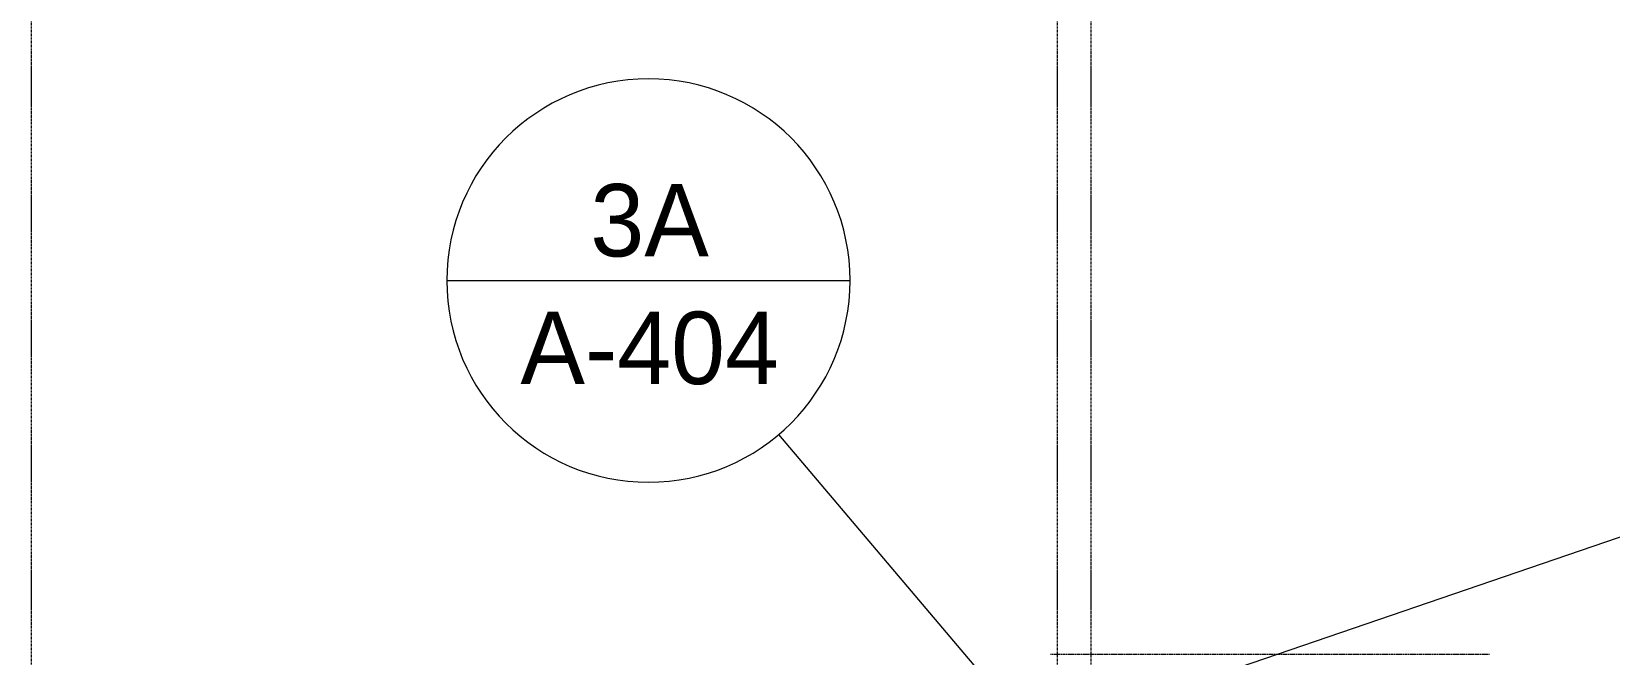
# Model space of a CAD drawing. Header units: inches. Extents: x -23565 to -43, y -324 to 853.
# Drawn here: x -14864.4 to -14488.8, y 272.6 to 420.9 of the extents above; entities that cross this region are included whole.
import ezdxf

# ---------------------------------------------------------------- set-up
doc = ezdxf.new("R2010")
doc.units = ezdxf.units.IN
doc.header["$MEASUREMENT"] = 0
doc.linetypes.add('Dash Dot 3_16_', pattern=[0.3125, 0.1875, -0.0625, 0, -0.0625])
doc.linetypes.add('Grid Line 1_2_', pattern=[0.875, 0.5, -0.125, 0.125, -0.125])
for name, color, linetype, lineweight in [('A-ANNO-IDEN', 131, 'Continuous', 9), ('A-ANNO-SYMB', 150, 'Continuous', 9), ('S-GRID', 1, 'Continuous', 9)]:
    doc.layers.add(name, color=color, linetype=linetype, lineweight=lineweight)
doc.styles.add('Century Gothic', font='GOTHIC.TTF', dxfattribs={"height": 17.245342})

# ---------------------------------------------------------------- blocks, each defined once
blk = doc.blocks.new('Section - Callout Head-19020-Building Section - East_West looking South _ Fitness Center')
at = {"layer": 'A-ANNO-SYMB'}
blk.add_line((-22215.04, 361.61), (-22119.04, 361.61), dxfattribs=at)
for start, end in [(0, 180), (180, 360)]:
    blk.add_arc((-22167.04, 361.61), 48, start, end, dxfattribs=at)

msp = doc.modelspace()

# ---------------------------------------------------------------- linework, layer by layer
at = {"layer": 'A-ANNO-IDEN', "color": 153}
msp.add_line((-14738.3083, 214.39687), (-14455.81412, 311.04597), dxfattribs=at)
at = {"layer": 'A-ANNO-SYMB'}
msp.add_line((-14637.3869, 266.94174), (-14686.55028, 324.98509), dxfattribs=at)
at = {"layer": 'A-ANNO-SYMB', "linetype": 'Dash Dot 3_16_'}
msp.add_line((-14517.36459, 272.62822), (-14621.87513, 272.62822), dxfattribs=at)
at = {"layer": 'S-GRID', "linetype": 'Grid Line 1_2_'}
for p, q in [((-14864.42795, -273.16081), (-14864.42795, 671.89181)), ((-14620.17795, -273.16081), (-14620.17795, 671.89181)), ((-14612.17795, -273.16081), (-14612.17795, 671.89181))]:
    msp.add_line(p, q, dxfattribs=at)

# ---------------------------------------------------------------- block references
at = {"layer": 'A-ANNO-SYMB'}
msp.add_blockref('Section - Callout Head-19020-Building Section - East_West looking South _ Fitness Center', (7449.46227, 0), dxfattribs=at)

# ---------------------------------------------------------------- texts
at = {"layer": 'A-ANNO-SYMB', "char_height": 17.245342, "attachment_point": 2, "line_spacing_factor": 0.984117, "style": 'Century Gothic'}
for s, insert, width in [('3A', (-14717.29696, 384.59347), 36.936), ('A-404', (-14717.29696, 354.20896), 77.76)]:
    msp.add_mtext(s, dxfattribs=dict(at, insert=insert, width=width))

doc.saveas('drawing.dxf')
